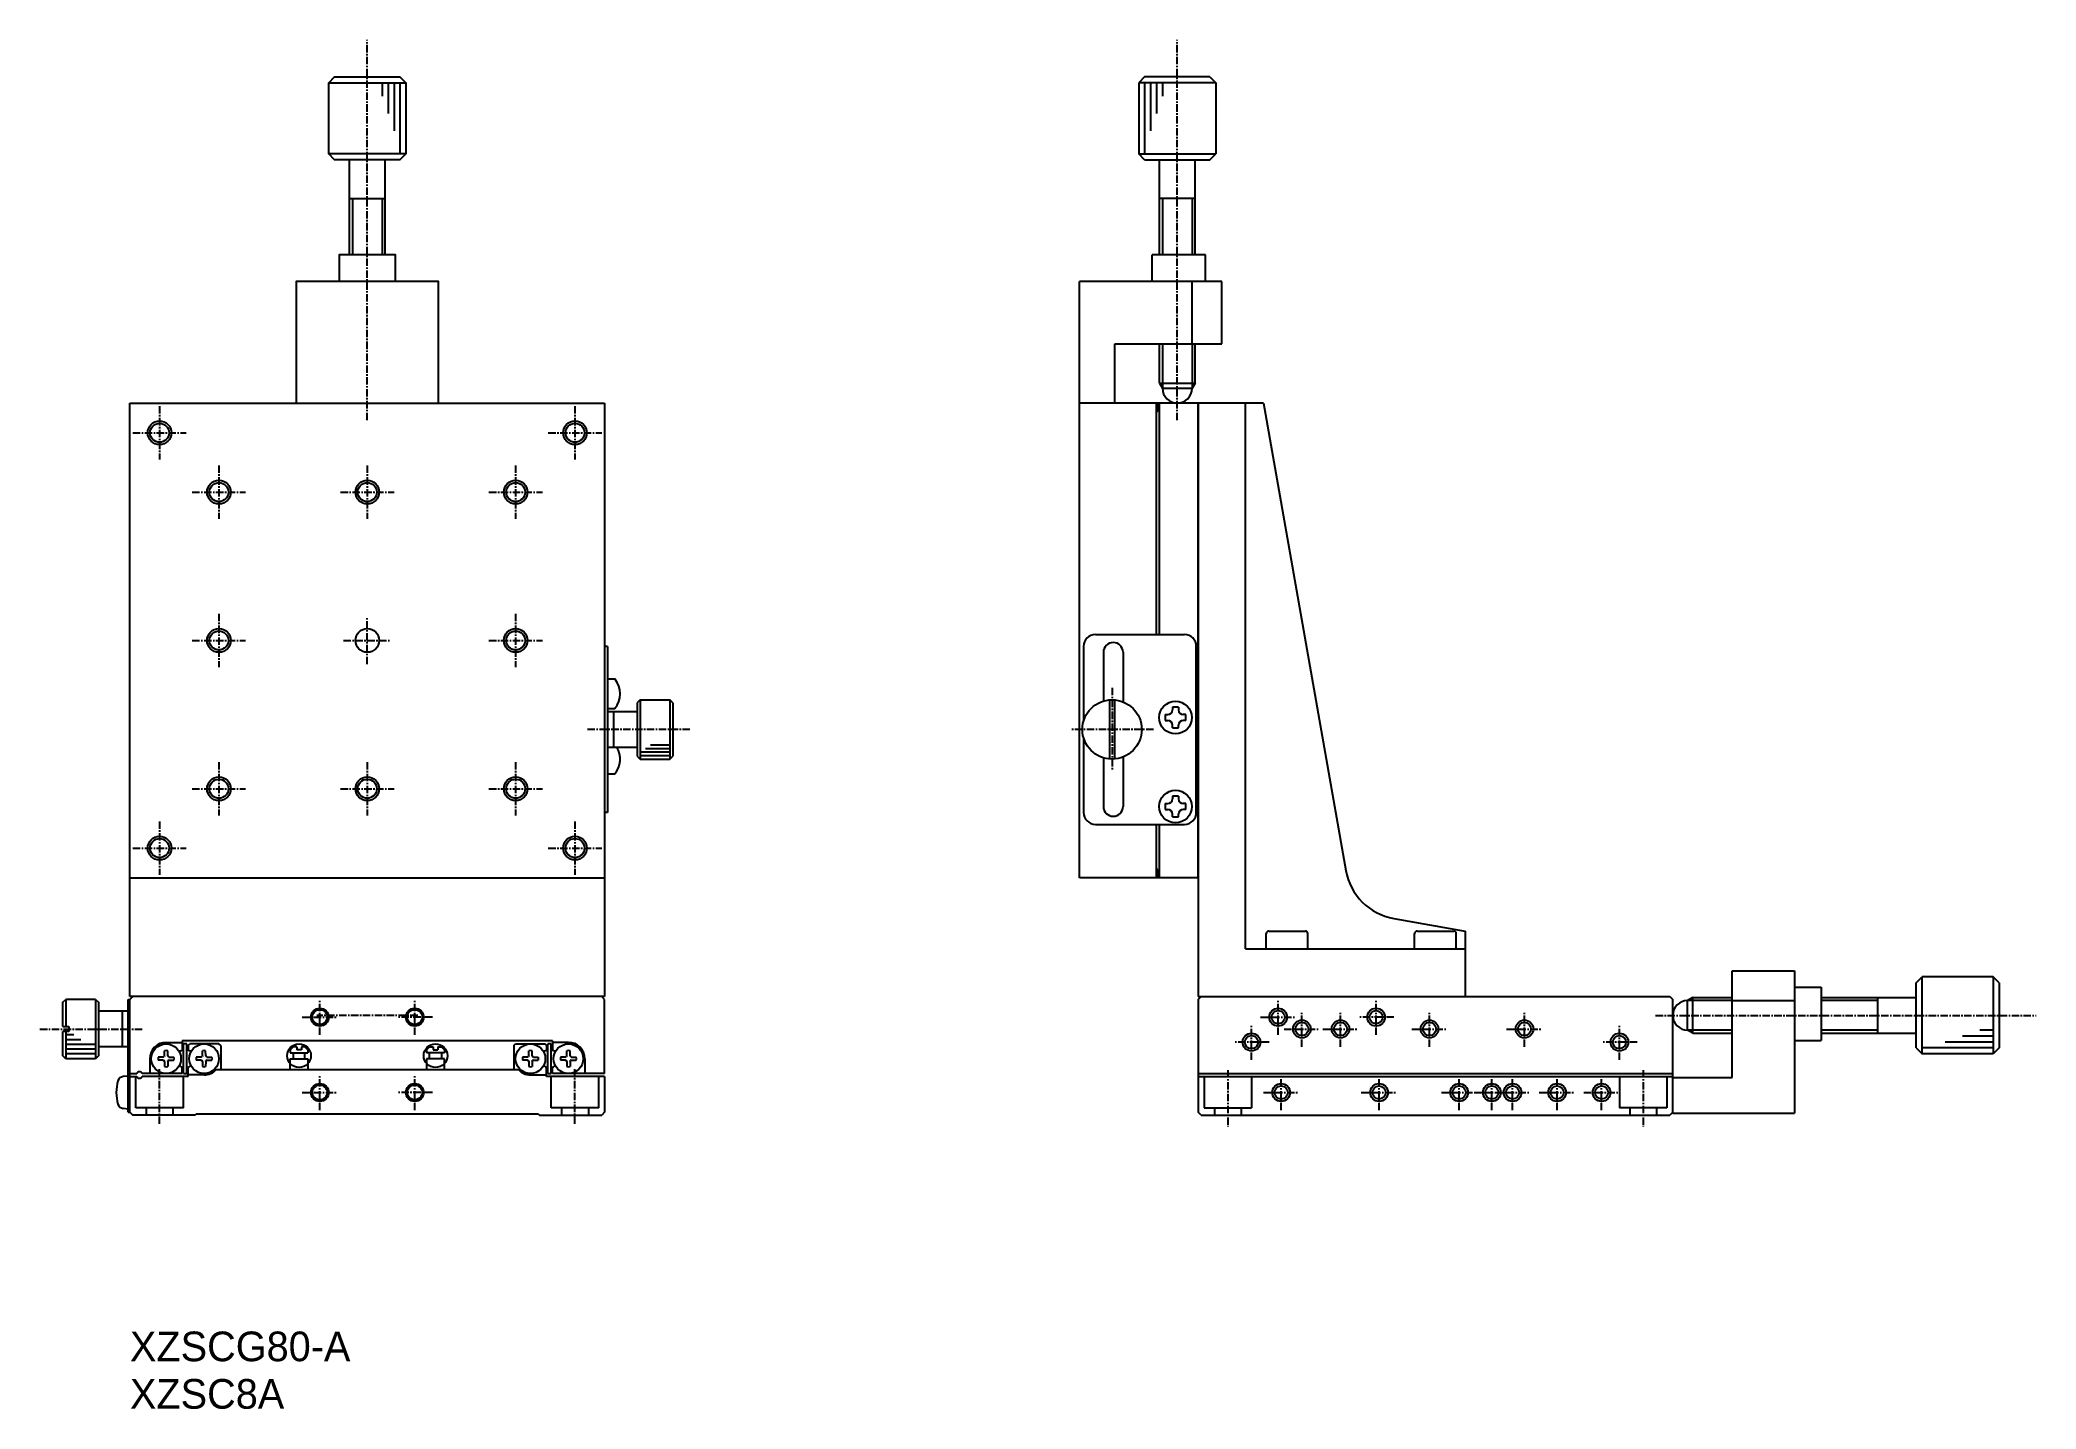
# Model space of a CAD drawing. Extents: x 107 to 443, y 29 to 260.
import ezdxf

# ---------------------------------------------------------------- set-up
doc = ezdxf.new("R2010")
doc.units = 0
doc.linetypes.add('CENTER', pattern=[2, 1.25, -0.25, 0.25, -0.25])
doc.layers.get('0').update_dxf_attribs({"linetype": 'CONTINUOUS'})
doc.layers.add('CENTER', color=1, linetype='CENTER')

msp = doc.modelspace()

# ---------------------------------------------------------------- linework, layer by layer
at = {"color": 7, "linetype": 'CONTINUOUS'}
for p, q in [((293.14, 253.56), (292.14, 252.56)), ((292.14, 252.56), (292.14, 240.56)), ((304.14, 253.56), (293.14, 253.56)), ((304.14, 253.56), (305.14, 252.56)), ((305.14, 252.56), (305.14, 240.56)), ((293.14, 239.56), (292.14, 240.56)), ((293.14, 239.56), (304.14, 239.56)), ((295.64, 223.56), (295.64, 239.56)), ((301.64, 223.56), (301.64, 239.56)), ((304.14, 239.56), (305.14, 240.56)), ((301.64, 233.06), (295.64, 233.06)), ((294.39, 219.06), (294.39, 223.56)), ((303.39, 223.56), (294.39, 223.56)), ((303.39, 219.06), (303.39, 223.56)), ((282.14, 198.56), (282.14, 219.06)), ((306.14, 219.06), (282.14, 219.06)), ((301.14, 208.56), (301.14, 219.06)), ((306.14, 208.56), (306.14, 219.06)), ((288.14, 198.56), (288.14, 208.56)), ((288.14, 208.56), (306.14, 208.56)), ((295.64, 201.93), (295.64, 208.56)), ((301.64, 201.93), (301.64, 208.56)), ((295.64, 201.93), (301.64, 201.93)), ((295.64, 201.93), (296.14, 201.06)), ((301.64, 201.93), (301.14, 201.06)), ((122.14, 98.56), (122.14, 198.56)), ((122.14, 198.56), (202.14, 198.56)), ((202.14, 198.56), (202.14, 98.56)), ((282.14, 118.56), (282.14, 198.56)), ((295.14, 198.56), (282.14, 198.56)), ((295.14, 159.56), (295.14, 198.56)), ((302.14, 198.56), (295.14, 198.56)), ((295.34, 197.16), (295.34, 198.56)), ((295.64, 159.56), (295.64, 198.56)), ((296.14, 201.06), (301.14, 201.06)), ((302.14, 118.56), (302.14, 198.56)), ((313.14, 198.56), (302.14, 198.56)), ((302.14, 198.56), (302.14, 98.56)), ((310.14, 106.56), (310.14, 198.56)), ((313.14, 198.56), (327.03, 119.79)), ((295.34, 197.16), (295.14, 197.16)), ((284.84, 159.56), (299.84, 159.56)), ((202.64, 157.56), (202.14, 157.56)), ((202.64, 157.56), (202.64, 129.56)), ((282.84, 157.56), (282.84, 144.96)), ((286.19, 156.56), (286.19, 148.35)), ((289.49, 156.56), (289.49, 148.21)), ((301.84, 129.56), (301.84, 157.56)), ((202.64, 152.06), (203.86, 152.06)), ((208.14, 148.56), (207.64, 148.06)), ((207.64, 148.06), (207.64, 139.06)), ((208.14, 148.56), (213.14, 148.56)), ((213.64, 148.06), (213.14, 148.56)), ((213.64, 148.06), (213.64, 139.06)), ((287.24, 148.55), (287.24, 138.58)), ((288.04, 148.55), (288.04, 138.58)), ((202.64, 147.06), (203.86, 147.06)), ((202.64, 146.56), (207.64, 146.56)), ((203.64, 146.56), (203.64, 140.56)), ((296.59, 146.06), (296.59, 145.06)), ((296.59, 146.06), (297.04, 146.06)), ((296.59, 145.06), (297.04, 145.06)), ((298.84, 147.31), (297.84, 147.31)), ((297.84, 147.31), (297.84, 146.86)), ((298.84, 147.31), (298.84, 146.86)), ((300.09, 146.06), (299.64, 146.06)), ((300.09, 145.06), (299.64, 145.06)), ((300.09, 145.06), (300.09, 146.06)), ((282.84, 142.16), (282.84, 129.56)), ((297.84, 143.81), (297.84, 144.26)), ((297.84, 143.81), (298.84, 143.81)), ((298.84, 143.81), (298.84, 144.26)), ((202.64, 140.56), (207.64, 140.56)), ((207.64, 139.06), (208.14, 138.56)), ((208.14, 138.56), (213.14, 138.56)), ((213.14, 138.56), (213.64, 139.06)), ((286.19, 138.78), (286.19, 130.56)), ((289.49, 138.92), (289.49, 130.56)), ((202.64, 136.06), (203.86, 136.06)), ((298.84, 132.31), (297.84, 132.31)), ((297.84, 132.31), (297.84, 131.86)), ((298.84, 132.31), (298.84, 131.86)), ((202.64, 129.56), (202.14, 129.56)), ((296.59, 131.06), (296.59, 130.06)), ((296.59, 131.06), (297.04, 131.06)), ((296.59, 130.06), (297.04, 130.06)), ((297.84, 128.81), (297.84, 129.26)), ((297.84, 128.81), (298.84, 128.81)), ((298.84, 128.81), (298.84, 129.26)), ((300.09, 131.06), (299.64, 131.06)), ((300.09, 130.06), (299.64, 130.06)), ((300.09, 130.06), (300.09, 131.06)), ((284.84, 127.56), (299.84, 127.56)), ((295.14, 118.56), (295.14, 127.56)), ((295.64, 118.56), (295.64, 127.56)), ((295.14, 118.56), (282.14, 118.56)), ((295.34, 119.96), (295.14, 119.96)), ((302.14, 118.56), (295.14, 118.56)), ((295.34, 119.96), (295.34, 118.56)), ((335.14, 111.68), (347.14, 109.56)), ((313.64, 106.56), (313.64, 109.16)), ((314.04, 109.56), (320.24, 109.56)), ((320.64, 106.56), (320.64, 109.16)), ((338.64, 106.56), (338.64, 109.16)), ((339.04, 109.56), (345.24, 109.56)), ((345.64, 106.56), (345.64, 109.16)), ((347.14, 109.56), (347.14, 98.56)), ((310.14, 106.56), (347.14, 106.56)), ((392.14, 84.86), (392.14, 102.86)), ((392.14, 102.86), (402.64, 102.86)), ((402.64, 102.86), (402.64, 78.86)), ((423.14, 100.86), (424.14, 101.86)), ((436.14, 101.86), (424.14, 101.86)), ((437.14, 100.86), (436.14, 101.86)), ((110.84, 97.56), (111.34, 98.06)), ((110.84, 93.46), (110.84, 97.56)), ((116.34, 98.06), (111.34, 98.06)), ((116.34, 98.06), (116.84, 97.56)), ((116.84, 97.56), (116.84, 88.56)), ((121.84, 98.06), (122.14, 98.06)), ((121.84, 79.06), (121.84, 98.06)), ((202.14, 98.56), (122.14, 98.56)), ((122.14, 98.06), (122.64, 98.56)), ((122.14, 79.06), (122.14, 98.06)), ((201.64, 98.56), (122.64, 98.56)), ((202.14, 98.06), (201.64, 98.56)), ((202.14, 85.56), (202.14, 98.06)), ((302.14, 98.56), (347.14, 98.56)), ((302.14, 98.06), (302.64, 98.56)), ((302.14, 98.06), (302.14, 79.06)), ((302.64, 98.56), (381.64, 98.56)), ((381.64, 98.56), (382.14, 98.06)), ((382.14, 78.86), (382.14, 98.06)), ((385.5, 98.36), (384.64, 97.86)), ((384.64, 92.86), (384.64, 97.86)), ((385.5, 98.36), (392.14, 98.36)), ((385.5, 92.36), (385.5, 98.36)), ((392.14, 97.86), (402.64, 97.86)), ((402.64, 100.11), (407.14, 100.11)), ((407.14, 100.11), (407.14, 91.11)), ((407.14, 98.36), (423.14, 98.36)), ((416.64, 98.36), (416.64, 92.36)), ((423.14, 89.86), (423.14, 100.86)), ((437.14, 100.86), (437.14, 89.86)), ((121.84, 96.06), (116.84, 96.06)), ((120.84, 96.06), (120.84, 90.06)), ((110.84, 93.46), (111.84, 93.46)), ((111.84, 92.66), (110.84, 92.66)), ((110.84, 88.56), (110.84, 92.66)), ((111.84, 93.46), (111.84, 92.66)), ((193.34, 91.06), (130.94, 91.06)), ((130.94, 91.06), (130.94, 89.48)), ((193.34, 91.06), (193.34, 89.48)), ((385.5, 92.36), (384.64, 92.86)), ((385.5, 92.36), (392.14, 92.36)), ((402.64, 91.11), (407.14, 91.11)), ((407.14, 92.36), (423.14, 92.36)), ((111.34, 88.06), (110.84, 88.56)), ((116.34, 88.06), (111.34, 88.06)), ((116.84, 88.56), (116.34, 88.06)), ((121.84, 90.06), (116.84, 90.06)), ((125.49, 88.06), (125.49, 85.56)), ((127.76, 88.34), (126.91, 88.32)), ((127.76, 87.79), (126.91, 87.8)), ((127.76, 88.34), (127.89, 88.4)), ((127.76, 87.79), (127.89, 87.73)), ((127.96, 88.56), (127.89, 88.4)), ((127.96, 87.56), (127.89, 87.73)), ((127.96, 88.56), (127.98, 89.39)), ((127.96, 87.56), (127.98, 86.74)), ((128.24, 90.81), (130.94, 90.81)), ((128.51, 88.56), (128.5, 89.39)), ((128.51, 87.56), (128.5, 86.74)), ((128.51, 88.56), (128.59, 88.4)), ((128.51, 87.56), (128.59, 87.73)), ((128.72, 88.34), (128.59, 88.4)), ((128.72, 87.79), (128.59, 87.73)), ((128.72, 88.34), (129.56, 88.32)), ((128.72, 87.79), (129.56, 87.8)), ((131.74, 90.56), (131.14, 90.56)), ((131.14, 85.56), (131.14, 90.56)), ((131.74, 85.56), (131.74, 90.56)), ((131.94, 90.26), (132.24, 90.56)), ((131.94, 90.26), (131.94, 89.48)), ((137.14, 90.56), (132.24, 90.56)), ((134.16, 88.34), (133.31, 88.32)), ((134.16, 87.79), (133.31, 87.8)), ((134.16, 88.34), (134.29, 88.4)), ((134.16, 87.79), (134.29, 87.73)), ((134.36, 88.56), (134.29, 88.4)), ((134.36, 87.56), (134.29, 87.73)), ((134.36, 88.56), (134.38, 89.39)), ((134.36, 87.56), (134.38, 86.74)), ((134.91, 88.56), (134.9, 89.39)), ((134.91, 87.56), (134.9, 86.74)), ((134.91, 88.56), (134.99, 88.4)), ((134.91, 87.56), (134.99, 87.73)), ((135.12, 88.34), (134.99, 88.4)), ((135.12, 87.79), (134.99, 87.73)), ((135.12, 88.34), (135.96, 88.32)), ((135.12, 87.79), (135.96, 87.8)), ((137.44, 90.26), (137.14, 90.56)), ((137.44, 90.26), (137.44, 86.26)), ((149.14, 89.56), (149.64, 90.06)), ((149.14, 89.56), (149.14, 89.06)), ((149.14, 89.06), (152.14, 89.06)), ((149.14, 88.06), (152.14, 88.06)), ((149.14, 86.26), (149.14, 88.06)), ((150.24, 90.06), (149.64, 90.06)), ((149.64, 89.06), (149.64, 88.06)), ((150.24, 90.06), (150.24, 89.56)), ((151.04, 89.56), (150.24, 89.56)), ((151.64, 90.06), (151.04, 90.06)), ((151.04, 90.06), (151.04, 89.56)), ((152.14, 89.56), (151.64, 90.06)), ((151.64, 88.06), (151.64, 89.06)), ((152.14, 89.56), (152.14, 89.06)), ((152.14, 88.06), (152.14, 86.26)), ((172.14, 89.56), (172.64, 90.06)), ((172.14, 89.56), (172.14, 89.06)), ((175.14, 89.06), (172.14, 89.06)), ((175.14, 88.06), (172.14, 88.06)), ((172.14, 88.06), (172.14, 86.26)), ((172.64, 90.06), (173.24, 90.06)), ((172.64, 88.06), (172.64, 89.06)), ((173.24, 90.06), (173.24, 89.56)), ((173.24, 89.56), (174.04, 89.56)), ((174.04, 90.06), (174.64, 90.06)), ((174.04, 90.06), (174.04, 89.56)), ((175.14, 89.56), (174.64, 90.06)), ((174.64, 89.06), (174.64, 88.06)), ((175.14, 89.56), (175.14, 89.06)), ((175.14, 86.26), (175.14, 88.06)), ((186.84, 90.26), (187.14, 90.56)), ((186.84, 90.26), (186.84, 86.26)), ((187.14, 90.56), (192.04, 90.56)), ((189.16, 88.34), (188.31, 88.32)), ((189.16, 87.79), (188.31, 87.8)), ((189.16, 88.34), (189.29, 88.4)), ((189.16, 87.79), (189.29, 87.73)), ((189.36, 88.56), (189.29, 88.4)), ((189.36, 87.56), (189.29, 87.73)), ((189.36, 88.56), (189.38, 89.39)), ((189.36, 87.56), (189.38, 86.74)), ((189.91, 88.56), (189.9, 89.39)), ((189.91, 87.56), (189.9, 86.74)), ((189.91, 88.56), (189.99, 88.4)), ((189.91, 87.56), (189.99, 87.73)), ((190.12, 88.34), (189.99, 88.4)), ((190.12, 87.79), (189.99, 87.73)), ((190.12, 88.34), (190.96, 88.32)), ((190.12, 87.79), (190.96, 87.8)), ((192.34, 90.26), (192.04, 90.56)), ((192.34, 90.26), (192.34, 89.48)), ((193.14, 90.56), (192.54, 90.56)), ((192.54, 85.56), (192.54, 90.56)), ((193.14, 85.56), (193.14, 90.56)), ((196.04, 90.81), (193.34, 90.81)), ((195.56, 88.34), (194.71, 88.32)), ((195.56, 87.79), (194.71, 87.8)), ((195.56, 88.34), (195.69, 88.4)), ((195.56, 87.79), (195.69, 87.73)), ((195.76, 88.56), (195.69, 88.4)), ((195.76, 87.56), (195.69, 87.73)), ((195.76, 88.56), (195.78, 89.39)), ((195.76, 87.56), (195.78, 86.74)), ((196.31, 88.56), (196.3, 89.39)), ((196.31, 87.56), (196.3, 86.74)), ((196.31, 88.56), (196.39, 88.4)), ((196.31, 87.56), (196.39, 87.73)), ((196.52, 88.34), (196.39, 88.4)), ((196.52, 87.79), (196.39, 87.73)), ((196.52, 88.34), (197.36, 88.32)), ((196.52, 87.79), (197.36, 87.8)), ((198.79, 88.06), (198.79, 85.56)), ((423.14, 89.86), (424.14, 88.86)), ((436.14, 88.86), (424.14, 88.86)), ((437.14, 89.86), (436.14, 88.86)), ((121.84, 85.11), (120.99, 85.04)), ((122.14, 85.56), (123.28, 85.56)), ((122.14, 85.06), (123.28, 85.06)), ((130.94, 85.56), (124.2, 85.56)), ((131.94, 85.06), (124.2, 85.06)), ((130.94, 85.56), (130.94, 86.65)), ((131.14, 85.56), (131.74, 85.56)), ((131.94, 85.06), (131.94, 86.65)), ((134.64, 85.31), (131.94, 85.31)), ((136.72, 86.26), (187.56, 86.26)), ((189.64, 85.31), (192.34, 85.31)), ((192.34, 85.06), (192.34, 86.65)), ((202.14, 85.06), (192.34, 85.06)), ((192.54, 85.56), (193.14, 85.56)), ((193.34, 85.56), (193.34, 86.65)), ((202.14, 85.56), (193.34, 85.56)), ((202.14, 85.06), (202.14, 79.06)), ((302.14, 85.56), (382.14, 85.56)), ((302.14, 85.06), (382.14, 85.06)), ((382.14, 84.86), (392.14, 84.86)), ((120.99, 79.69), (121.84, 79.61)), ((121.84, 79.06), (122.14, 79.06)), ((122.14, 79.06), (122.64, 78.56)), ((133.14, 78.56), (122.64, 78.56)), ((133.34, 78.76), (133.14, 78.56)), ((133.34, 78.76), (190.94, 78.76)), ((190.94, 78.76), (191.14, 78.56)), ((191.14, 78.56), (201.64, 78.56)), ((202.14, 79.06), (201.64, 78.56)), ((302.64, 78.56), (302.14, 79.06)), ((302.64, 78.56), (381.64, 78.56)), ((382.14, 79.06), (381.64, 78.56)), ((382.14, 78.86), (402.64, 78.86))]:
    msp.add_line(p, q, dxfattribs=at)
at = {"color": 3, "linetype": 'CONTINUOUS'}
for p, q in [((305.14, 252.56), (292.14, 252.56)), ((293.14, 252.56), (293.14, 240.56)), ((294.14, 252.56), (294.14, 244.45)), ((295.14, 252.56), (295.14, 247.39)), ((296.14, 252.56), (296.14, 250.33)), ((292.14, 240.56), (305.14, 240.56)), ((296.14, 233.06), (296.14, 223.56)), ((301.14, 233.06), (301.14, 223.56)), ((296.14, 208.56), (296.14, 201.06)), ((301.14, 208.56), (301.14, 201.06)), ((208.14, 148.56), (208.14, 138.56)), ((213.14, 148.56), (213.14, 138.56)), ((208.14, 139.76), (213.14, 139.76)), ((208.14, 139.16), (213.14, 139.16)), ((209, 140.36), (213.14, 140.36)), ((209.87, 140.96), (213.14, 140.96)), ((424.14, 88.86), (424.14, 101.86)), ((436.14, 101.86), (436.14, 88.86)), ((111.34, 98.06), (111.34, 93.46)), ((116.34, 98.06), (116.34, 88.06)), ((392.14, 97.86), (384.64, 97.86)), ((416.64, 97.86), (407.14, 97.86)), ((111.34, 92.66), (111.34, 88.06)), ((112.71, 92.06), (111.34, 92.06)), ((113.84, 91.26), (111.34, 91.26)), ((392.14, 92.86), (384.64, 92.86)), ((416.64, 92.86), (407.14, 92.86)), ((436.14, 90.86), (428.02, 90.86)), ((436.14, 91.86), (430.97, 91.86)), ((436.14, 92.86), (433.9, 92.86)), ((116.34, 90.46), (111.34, 90.46)), ((116.34, 89.66), (111.34, 89.66)), ((116.34, 88.86), (111.34, 88.86)), ((436.14, 89.86), (424.14, 89.86)), ((123.14, 79.76), (123.14, 85.06)), ((131.14, 79.76), (131.14, 85.06)), ((193.14, 79.76), (193.14, 85.06)), ((201.14, 79.76), (201.14, 85.06)), ((303.14, 85.06), (303.14, 79.76)), ((311.14, 85.06), (311.14, 79.76)), ((373.14, 85.06), (373.14, 79.76)), ((381.14, 85.06), (381.14, 79.76)), ((131.14, 79.76), (123.14, 79.76)), ((124.89, 79.76), (124.89, 78.56)), ((129.39, 79.76), (129.39, 78.56)), ((201.14, 79.76), (193.14, 79.76)), ((194.89, 79.76), (194.89, 78.56)), ((199.39, 79.76), (199.39, 78.56)), ((303.14, 79.76), (311.14, 79.76)), ((304.89, 79.76), (304.89, 78.56)), ((309.39, 79.76), (309.39, 78.56)), ((381.14, 79.76), (373.14, 79.76)), ((374.89, 79.76), (374.89, 78.56)), ((379.39, 79.76), (379.39, 78.56))]:
    msp.add_line(p, q, dxfattribs=at)
at = {"color": 7, "linetype": 'CONTINUOUS'}
for points in [[(155.64, 252.56), (156.64, 253.56), (167.64, 253.56), (168.64, 252.56), (168.64, 240.56), (167.64, 239.56), (156.64, 239.56), (155.64, 240.56), (155.64, 252.56), (168.64, 252.56)], [(159.14, 223.56), (159.14, 239.56)], [(165.14, 223.56), (165.14, 239.56)], [(159.14, 233.06), (165.14, 233.06)], [(166.89, 219.06), (166.89, 223.56), (157.39, 223.56), (157.39, 219.06)], [(174.14, 198.56), (174.14, 219.06), (150.14, 219.06), (150.14, 198.56)], [(122.14, 118.56), (202.14, 118.56)]]:
    msp.add_lwpolyline(points, dxfattribs=at)
at = {"color": 3, "linetype": 'CONTINUOUS'}
for points in [[(164.64, 252.56), (164.64, 250.33)], [(165.64, 252.56), (165.64, 247.39)], [(166.64, 252.56), (166.64, 244.45)], [(167.64, 252.56), (167.64, 240.56)], [(168.64, 240.56), (155.64, 240.56)], [(159.64, 233.06), (159.64, 223.56)], [(164.64, 233.06), (164.64, 223.56)]]:
    msp.add_lwpolyline(points, dxfattribs=at)
for centre, radius in [((127.14, 193.56), 2), ((197.14, 193.56), 2), ((137.14, 183.56), 2), ((162.14, 183.56), 2), ((187.14, 183.56), 2), ((137.14, 158.56), 2), ((187.14, 158.56), 2), ((137.14, 133.56), 2), ((162.14, 133.56), 2), ((187.14, 133.56), 2), ((127.14, 123.56), 2), ((197.14, 123.56), 2), ((154.14, 95.06), 1.5), ((170.14, 95.06), 1.5), ((315.64, 95.06), 1.5), ((319.64, 93.06), 1.5), ((326.14, 93.06), 1.5), ((332.14, 95.06), 1.5), ((341.14, 93.06), 1.5), ((357.14, 93.06), 1.5), ((311.14, 90.86), 1.5), ((373.14, 90.86), 1.5), ((150.64, 88.56), 2), ((173.64, 88.56), 2), ((154.14, 82.36), 1.5), ((170.14, 82.36), 1.5), ((316.14, 82.36), 1.5), ((332.64, 82.36), 1.5), ((346.14, 82.36), 1.5), ((351.64, 82.36), 1.5), ((355.14, 82.36), 1.5), ((362.64, 82.36), 1.5), ((370.14, 82.36), 1.5)]:
    msp.add_circle(centre, radius, dxfattribs=at)
at = {"color": 7, "linetype": 'CONTINUOUS'}
for centre, radius in [((127.14, 193.56), 1.6), ((197.14, 193.56), 1.6), ((137.14, 183.56), 1.6), ((162.14, 183.56), 1.6), ((187.14, 183.56), 1.6), ((137.14, 158.56), 1.6), ((162.14, 158.56), 2), ((187.14, 158.56), 1.6), ((287.64, 143.56), 5), ((298.34, 145.56), 2.75), ((137.14, 133.56), 1.6), ((162.14, 133.56), 1.6), ((187.14, 133.56), 1.6), ((298.34, 130.56), 2.75), ((127.14, 123.56), 1.6), ((197.14, 123.56), 1.6), ((154.14, 95.06), 1.25), ((170.14, 95.06), 1.25), ((315.64, 95.06), 1.1), ((332.14, 95.06), 1.1), ((311.14, 90.86), 1.1), ((319.64, 93.06), 1.1), ((326.14, 93.06), 1.1), ((341.14, 93.06), 1.1), ((357.14, 93.06), 1.1), ((373.14, 90.86), 1.1), ((128.24, 88.06), 2.5), ((134.64, 88.06), 2.5), ((189.64, 88.06), 2.5), ((196.04, 88.06), 2.5), ((154.14, 82.36), 1.25), ((170.14, 82.36), 1.25), ((316.14, 82.36), 1.1), ((332.64, 82.36), 1.1), ((346.14, 82.36), 1.1), ((351.64, 82.36), 1.1), ((355.14, 82.36), 1.1), ((362.64, 82.36), 1.1), ((370.14, 82.36), 1.1)]:
    msp.add_circle(centre, radius, dxfattribs=at)
for centre, radius, start, end in [((298.64, 201.06), 2.5, 180, 0), ((284.84, 157.56), 2, 90, 180), ((287.84, 156.56), 1.65, 0, 180), ((299.84, 157.56), 2, 0, 90), ((200.74, 149.56), 4, 321.3178, 38.6822), ((297.04, 146.86), 0.8, 270, 0), ((297.04, 144.26), 0.8, 0, 90), ((299.64, 146.86), 0.8, 180, 270), ((299.64, 144.26), 0.8, 90, 180), ((200.74, 138.56), 4, 321.3178, 30), ((297.04, 131.86), 0.8, 270, 0), ((299.64, 131.86), 0.8, 180, 270), ((284.84, 129.56), 2, 180, 270), ((287.84, 130.56), 1.65, 180, 0), ((297.04, 129.26), 0.8, 0, 90), ((299.64, 129.26), 0.8, 90, 180), ((299.84, 129.56), 2, 270, 0), ((336.88, 121.53), 10, 190, 260), ((314.04, 109.16), 0.4, 90, 180), ((320.24, 109.16), 0.4, 0, 90), ((339.04, 109.16), 0.4, 90, 180), ((345.24, 109.16), 0.4, 0, 90), ((384.64, 95.36), 2.5, 90, 270), ((128.24, 88.06), 2.75, 90, 180), ((128.24, 88.06), 1.35, 168.8959, 191.1041), ((128.24, 88.06), 1.35, 78.8959, 101.1041), ((128.24, 88.06), 1.35, 348.8959, 11.1041), ((131.44, 88.06), 1.5, 101.5369, 130.5416), ((131.44, 88.06), 1.5, 49.4584, 78.463), ((134.64, 88.06), 1.35, 168.8959, 191.1041), ((134.64, 88.06), 1.35, 78.8959, 101.1041), ((134.64, 88.06), 1.35, 348.8959, 11.1041), ((189.64, 88.06), 1.35, 168.8959, 191.1041), ((189.64, 88.06), 1.35, 78.8959, 101.1041), ((189.64, 88.06), 1.35, 348.8959, 11.1041), ((192.84, 88.06), 1.5, 101.5369, 130.5416), ((192.84, 88.06), 1.5, 49.4584, 78.463), ((196.04, 88.06), 1.35, 168.8959, 191.1041), ((196.04, 88.06), 1.35, 78.8959, 101.1041), ((196.04, 88.06), 2.75, 360, 90), ((196.04, 88.06), 1.35, 348.8959, 11.1041), ((126.84, 82.36), 7, 163.743, 196.257), ((121.08, 84.04), 1, 95, 163.743), ((123.74, 85.36), 0.5, 23.5782, 156.4218), ((123.74, 85.26), 0.5, 203.5782, 336.4218), ((128.24, 88.06), 1.35, 258.8959, 281.1041), ((131.44, 88.06), 1.5, 229.4584, 258.463), ((131.44, 88.06), 1.5, 281.537, 310.5416), ((134.64, 88.06), 1.35, 258.8959, 281.1041), ((134.64, 88.06), 2.75, 270, 319.1149), ((189.64, 88.06), 2.75, 220.8851, 270), ((189.64, 88.06), 1.35, 258.8959, 281.1041), ((192.84, 88.06), 1.5, 229.4584, 258.463), ((192.84, 88.06), 1.5, 281.537, 310.5416), ((196.04, 88.06), 1.35, 258.8959, 281.1041), ((121.08, 80.68), 1, 196.257, 265)]:
    msp.add_arc(centre, radius, start, end, dxfattribs=at)
at = {"layer": 'CENTER', "color": 1, "linetype": 'CENTER'}
for p, q in [((298.64, 195.68), (298.64, 259.78)), ((287.64, 150.56), (287.64, 136.56)), ((294.64, 143.56), (280.64, 143.56)), ((154.14, 92.06), (154.14, 98.06)), ((154.14, 92.06), (154.14, 98.06)), ((170.14, 92.06), (170.14, 98.06)), ((170.14, 92.06), (170.14, 98.06)), ((315.64, 92.06), (315.64, 98.06)), ((332.14, 92.06), (332.14, 98.06)), ((151.14, 95.06), (157.14, 95.06)), ((151.14, 95.06), (157.14, 95.06)), ((170.64, 95.36), (153.64, 95.36)), ((173.14, 95.06), (167.14, 95.06)), ((173.14, 95.06), (167.14, 95.06)), ((312.64, 95.06), (318.64, 95.06)), ((319.64, 90.06), (319.64, 96.06)), ((326.14, 90.06), (326.14, 96.06)), ((335.14, 95.06), (329.14, 95.06)), ((341.14, 90.06), (341.14, 96.06)), ((357.14, 90.06), (357.14, 96.06)), ((379.25, 95.36), (443.36, 95.36)), ((106.97, 93.06), (124.23, 93.06)), ((314.14, 90.86), (308.14, 90.86)), ((311.14, 87.86), (311.14, 93.86)), ((316.64, 93.06), (322.64, 93.06)), ((323.14, 93.06), (329.14, 93.06)), ((338.14, 93.06), (344.14, 93.06)), ((354.14, 93.06), (360.14, 93.06)), ((376.14, 90.86), (370.14, 90.86)), ((373.14, 87.86), (373.14, 93.86)), ((127.14, 77.06), (127.14, 86.4)), ((154.14, 79.36), (154.14, 85.36)), ((154.14, 79.36), (154.14, 85.36)), ((170.14, 79.36), (170.14, 85.36)), ((170.14, 79.36), (170.14, 85.36)), ((197.14, 77.06), (197.14, 86.4)), ((307.14, 86.12), (307.14, 76.59)), ((316.14, 79.36), (316.14, 85.36)), ((332.64, 79.36), (332.64, 85.36)), ((346.14, 79.36), (346.14, 85.36)), ((351.64, 79.36), (351.64, 85.36)), ((355.14, 79.36), (355.14, 85.36)), ((362.64, 79.36), (362.64, 85.36)), ((370.14, 79.36), (370.14, 85.36)), ((377.14, 86.12), (377.14, 76.59)), ((151.14, 82.36), (157.14, 82.36)), ((151.14, 82.36), (157.14, 82.36)), ((173.14, 82.36), (167.14, 82.36)), ((173.14, 82.36), (167.14, 82.36)), ((313.14, 82.36), (319.14, 82.36)), ((329.64, 82.36), (335.64, 82.36)), ((343.14, 82.36), (349.14, 82.36)), ((348.64, 82.36), (354.64, 82.36)), ((352.14, 82.36), (358.14, 82.36)), ((359.64, 82.36), (365.64, 82.36)), ((367.14, 82.36), (373.14, 82.36))]:
    msp.add_line(p, q, dxfattribs=at)
for points in [[(162.14, 195.68), (162.14, 259.78)], [(127.14, 198.06), (127.14, 189.06)], [(197.14, 198.06), (197.14, 189.06)], [(122.64, 193.56), (131.64, 193.56)], [(192.64, 193.56), (201.64, 193.56)], [(137.14, 188.06), (137.14, 179.06)], [(162.14, 188.06), (162.14, 179.06)], [(187.14, 188.06), (187.14, 179.06)], [(132.64, 183.56), (141.64, 183.56)], [(157.64, 183.56), (166.64, 183.56)], [(182.64, 183.56), (191.64, 183.56)], [(137.14, 163.06), (137.14, 154.06)], [(162.14, 154.56), (162.14, 162.56)], [(187.14, 163.06), (187.14, 154.06)], [(132.64, 158.56), (141.64, 158.56)], [(158.14, 158.56), (166.14, 158.56)], [(182.64, 158.56), (191.64, 158.56)], [(216.51, 143.56), (199.08, 143.56)], [(137.14, 138.06), (137.14, 129.06)], [(162.14, 138.06), (162.14, 129.06)], [(187.14, 138.06), (187.14, 129.06)], [(132.64, 133.56), (141.64, 133.56)], [(157.64, 133.56), (166.64, 133.56)], [(182.64, 133.56), (191.64, 133.56)], [(127.14, 128.06), (127.14, 119.06)], [(197.14, 128.06), (197.14, 119.06)], [(122.64, 123.56), (131.64, 123.56)], [(192.64, 123.56), (201.64, 123.56)]]:
    msp.add_lwpolyline(points, dxfattribs=at)

# ---------------------------------------------------------------- texts
at = {"color": 7, "linetype": 'CONTINUOUS'}
for s, p in [('XZSCG80-A', (122.14, 37.06)), ('XZSC8A', (122.14, 29.06))]:
    msp.add_text(s, height=5, dxfattribs=at).set_placement(p)

doc.saveas('drawing.dxf')
